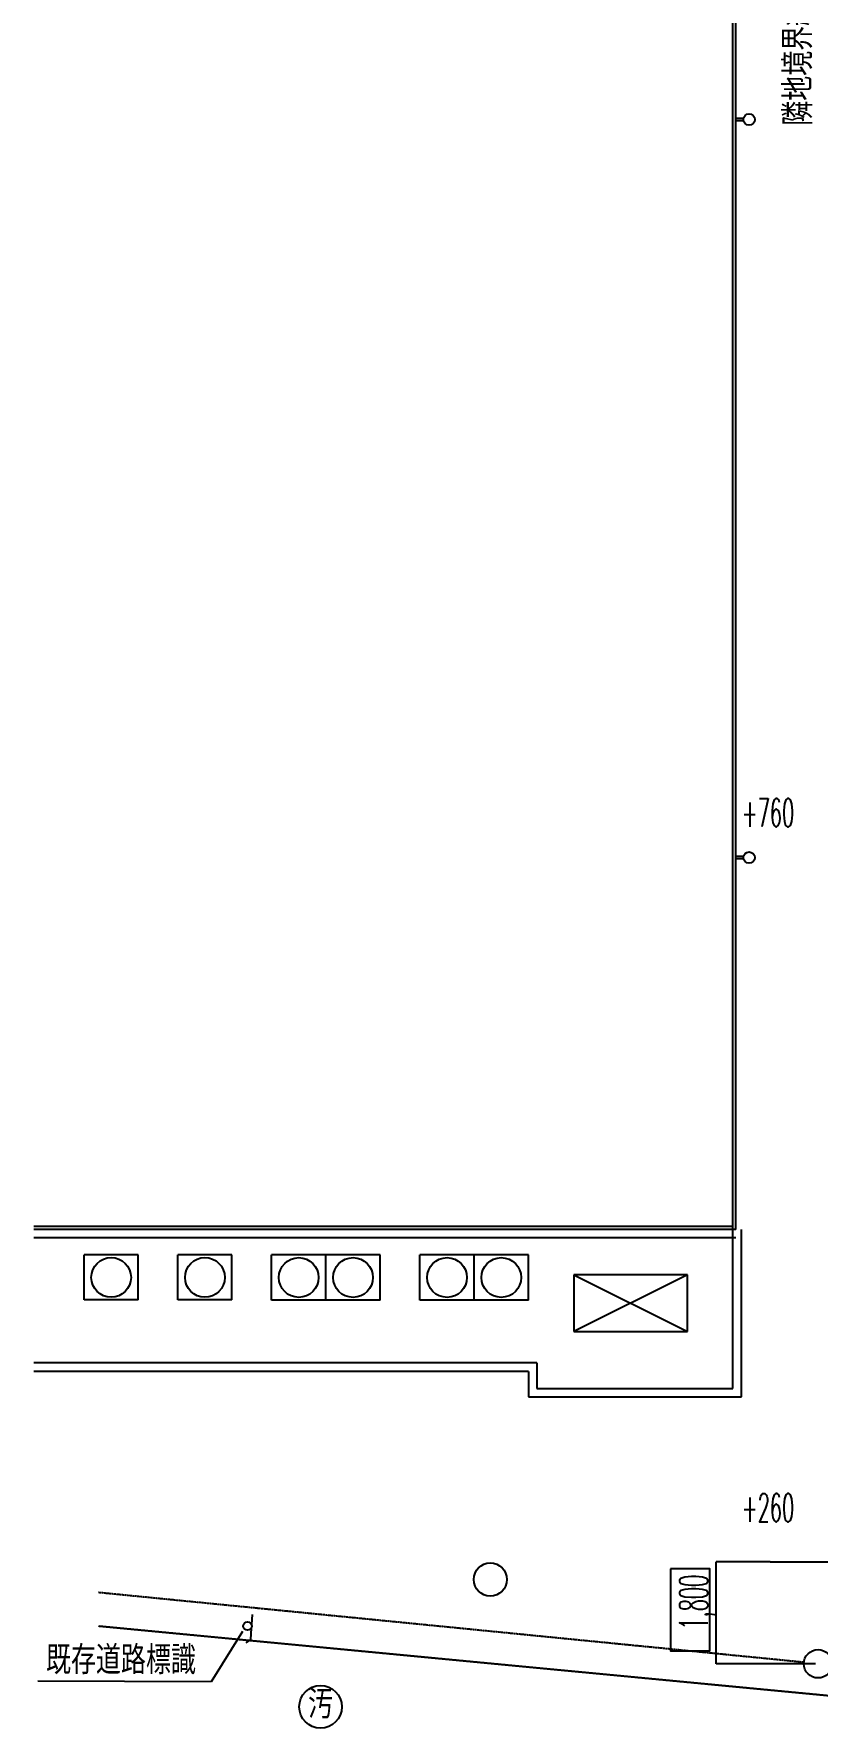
# Model space of a CAD drawing. Header units: millimetres. Extents: x 5204 to 163252, y 3613 to 115772.
# Drawn here: x 8503 to 22291, y 32225 to 62068 of the extents above; entities that cross this region are included whole.
import ezdxf

# ---------------------------------------------------------------- set-up
doc = ezdxf.new("R2010")
doc.units = ezdxf.units.MM
doc.header["$LTSCALE"] = 0.2
doc.header["$PDMODE"] = 1
doc.linetypes.add('CENTER', pattern=[50.8, 31.75, -6.35, 6.35, -6.35])
doc.linetypes.add('HIDDEN', pattern=[0.375, 0.25, -0.125])
doc.layers.add('0-1', color=7, linetype='Continuous')
doc.layers.add('92 設備記述', color=3, linetype='Continuous')
doc.layers.add('A_通芯', color=8, linetype='Continuous', plot=False)
doc.styles.get("Standard").update_dxf_attribs({"font": 'simplex.shx', "width": 0.8, "height": 700, "bigfont": 'extfont2.shx'})
doc.styles.add('Standard-A', font='romans.shx', dxfattribs={"bigfont": 'extfont2.shx'})

msp = doc.modelspace()

# ---------------------------------------------------------------- linework, layer by layer
at = {"layer": '0-1', "color": 7}
for p, q in [((20808, 41059), (20808, 93059)), ((20808, 41059), (8503, 41059)), ((20808, 38209), (20808, 41059)), ((20858, 40859), (8503, 40859)), ((17358, 38659), (8503, 38659)), ((17358, 38659), (17358, 38209)), ((17358, 38209), (20808, 38209)), ((21463, 35155), (97602, 35155))]:
    msp.add_line(p, q, dxfattribs=at)
at = {"layer": '0-1', "color": 7, "linetype": 'Continuous'}
for p, q in [((20858, 41009), (20858, 93109)), ((20996, 60579), (20858, 60579)), ((20996, 60579), (20858, 60579)), ((20996, 60539), (20858, 60539)), ((20996, 60539), (20858, 60539)), ((20996, 47579), (20858, 47579)), ((20996, 47579), (20858, 47579)), ((20996, 47539), (20858, 47539)), ((20996, 47539), (20858, 47539)), ((20858, 41009), (8503, 41009)), ((20958, 38059), (20958, 41009)), ((9388, 39769), (9388, 40559)), ((9388, 39769), (9388, 40559)), ((10338, 40559), (9388, 40559)), ((10338, 39769), (10338, 40559)), ((11038, 39769), (11038, 40559)), ((11988, 40559), (11038, 40559)), ((11988, 39769), (11988, 40559)), ((14598, 40559), (12688, 40559)), ((12688, 39765), (12688, 40559)), ((13643, 39765), (13643, 40559)), ((14598, 39765), (14598, 40559)), ((17208, 40559), (15298, 40559)), ((15298, 39765), (15298, 40559)), ((16253, 39765), (16253, 40559)), ((17208, 39765), (17208, 40559)), ((20008, 40209), (18008, 39209)), ((18008, 40209), (20008, 39209)), ((20008, 40209), (18008, 40209)), ((18008, 40209), (18008, 39209)), ((20008, 39209), (20008, 40209)), ((10338, 39769), (9388, 39769)), ((11988, 39769), (11038, 39769)), ((14598, 39765), (12688, 39765)), ((17208, 39765), (15298, 39765)), ((18008, 39209), (20008, 39209)), ((17208, 38509), (8503, 38509)), ((17208, 38509), (17208, 38059)), ((17208, 38059), (20958, 38059)), ((20512, 33358), (20512, 35155)), ((21463, 35155), (20512, 35155)), ((12343, 34228), (12332, 34053)), ((12343, 34228), (12332, 34053)), ((12316, 33785), (12231, 33728)), ((12316, 33785), (12231, 33728)), ((12328, 33984), (12316, 33785)), ((12328, 33984), (12316, 33785)), ((22260, 33358), (20512, 33358))]:
    msp.add_line(p, q, dxfattribs=at)
at = {"layer": '0-1', "color": 8, "linetype": 'HIDDEN', "ltscale": 30}
msp.add_line((22564, 32787), (9642, 34019), dxfattribs=at)
at = {"layer": '0-1', "color": 7, "linetype": 'Continuous', "const_width": 0.004}
for points in [[(20433, 35155, 1), (20591, 35155, 1)], [(20433, 33358, 1), (20591, 33358, 1)]]:
    msp.add_lwpolyline(points, format="xyb", close=True, dxfattribs=at)
at = {"layer": '0-1', "color": 7, "linetype": 'Continuous'}
msp.add_lwpolyline([(19710, 35030), (19710, 33586), (20405, 33586), (20405, 35030), (19710, 35030), (19710, 35030)], close=True, dxfattribs=at)
for centre, radius in [((21094, 60559), 100), ((21094, 60559), 100), ((21094, 47559), 100), ((21094, 47559), 100), ((9863, 40164), 350), ((11513, 40164), 350), ((13166, 40162), 350), ((14121, 40162), 350), ((15776, 40162), 350), ((16731, 40162), 350), ((16538, 34842), 292), ((16538, 34842), 292), ((12264, 34023), 75)]:
    msp.add_circle(centre, radius, dxfattribs=at)
at = {"layer": '0-1', "color": 7}
msp.add_circle((22308, 33358), 250, dxfattribs=at)
for p in [(22177, 52020), (22177, 52020), (12005, 48327), (14456, 47465), (18415, 47735), (22161, 47734), (22273, 47690), (18371, 47235), (18411, 47235)]:
    msp.add_point(p, dxfattribs=at)
at = {"layer": '92 設備記述'}
for p, q in [((12175, 33927), (11624, 33043)), ((12175, 33927), (11624, 33043)), ((11624, 33043), (8575, 33051)), ((11624, 33043), (8575, 33051))]:
    msp.add_line(p, q, dxfattribs=at)
msp.add_circle((13550, 32600), 375, dxfattribs=at)
at = {"layer": 'A_通芯', "linetype": 'CENTER', "ltscale": 2}
msp.add_line((22059, 33383), (9642, 34612), dxfattribs=at)

# ---------------------------------------------------------------- texts
at = {"layer": '0-1', "color": 7, "width": 0.5}
for s, rotation, p in [('+760', 359.84, (20965, 48102)), ('+260', 359.84, (20965, 35860)), ('1,800', 90, (20368, 33961))]:
    msp.add_text(s, height=500, rotation=rotation, dxfattribs=at).set_placement(p)
at = {"layer": '92 設備記述', "style": 'Standard-A', "width": 0.8}
msp.add_text('隣地境界線\u300063.00', height=500, rotation=90, dxfattribs=at).set_placement((22205, 60450))
for s, p in [('既存道路標識', (8715, 33175)), ('汚', (13330, 32395))]:
    msp.add_text(s, height=500, dxfattribs=at).set_placement(p)

doc.saveas('drawing.dxf')
